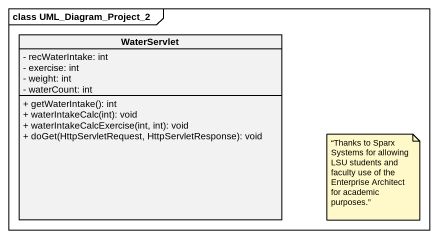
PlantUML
@startuml
mainframe class UML_Diagram_Project_2
hide circle
hide empty members
skinparam classAttributeIconSize 0
class WaterServlet {
  - recWaterIntake: int
  - exercise: int
  - weight: int
  - waterCount: int
  + getWaterIntake(): int
  + waterIntakeCalc(int): void
  + waterIntakeCalcExercise(int, int): void
  + doGet(HttpServletRequest, HttpServletResponse): void
}
note as N1
  “Thanks to Sparx Systems for allowing LSU students and faculty use of the Enterprise Architect for academic purposes.”
end note
@enduml
